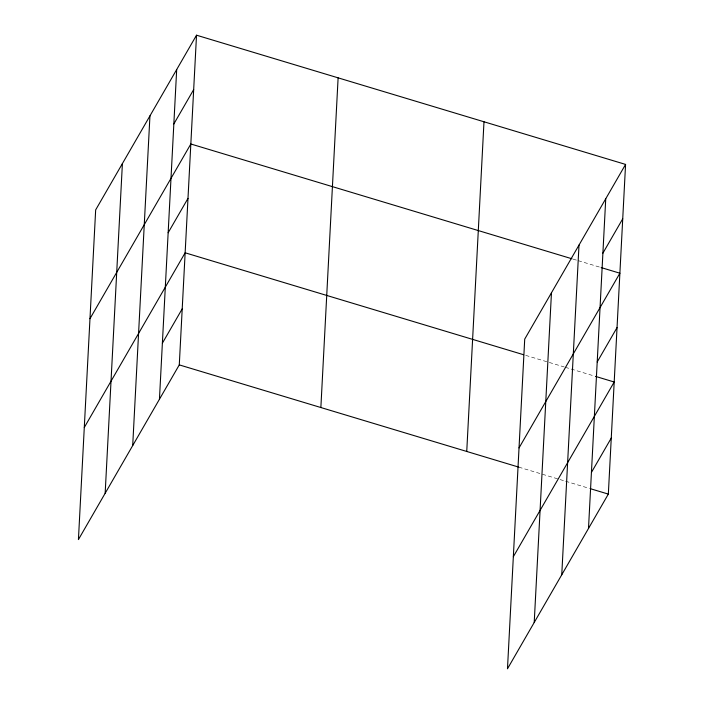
<?xml version="1.0" encoding="UTF-8"?>
<svg xmlns="http://www.w3.org/2000/svg" width="704" height="704" viewBox="0 0 704 704"><rect width="100%" height="100%" fill="white"/><g stroke="black" fill="none" stroke-linecap="round" stroke-linejoin="round"><path stroke-width="0.53" stroke-dasharray="3.52 2.64" d="M573.038 259.107L577.201 260.357M578.248 260.674L600.107 267.256M525.703 355.362L564.23 366.96M565.268 367.277L594.414 376.05M518.804 467.139L564.608 480.938M565.646 481.254L589.591 488.462"/><path stroke-width="1.06" d="M105.16 493.275L122.399 163.583M132.704 445.562L149.952 115.87M159.447 399.247L176.686 69.555M196.522 35.2L95.665 209.898L78.426 539.581L179.282 364.892L196.522 35.2L625.574 164.419L608.335 494.102L507.478 668.8L524.718 339.108L625.574 164.419M320.866 407.528L338.114 77.845M466.743 451.466L483.991 121.774M534.213 622.486L551.461 292.794M561.757 574.772L579.005 245.08M588.5 528.466L605.739 198.774M173.844 123.957L193.679 89.602M89.971 318.692L190.837 143.994L572 258.79M168.15 232.751L187.986 198.396M84.286 427.486L185.143 252.798L523.626 354.737M162.378 343.2L182.213 308.845M602.897 253.167L622.732 218.812M519.033 447.911L619.89 273.214L601.146 267.573M597.203 361.97L617.038 327.615M513.339 556.706L614.196 382.008L595.461 376.367M591.43 472.419L611.266 438.055M179.282 364.892L518.804 467.139M590.638 488.778L608.335 494.102"/></g></svg>
